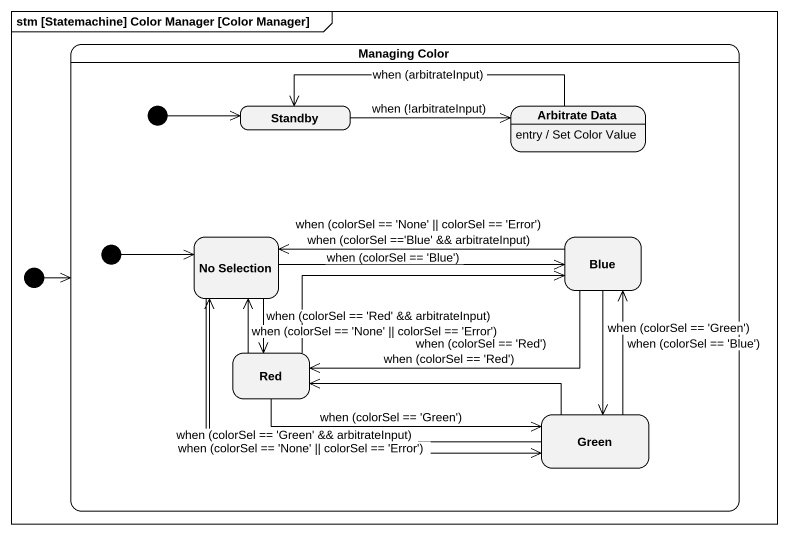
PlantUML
@startuml
mainframe stm [Statemachine] Color Manager [Color Manager]
hide empty description
state "Managing Color" as Managing_Color {
  state initial1 <<start>>
  state Standby
  state "Arbitrate Data" as Arbitrate_Data
  Arbitrate_Data : entry / Set Color Value
  state initial2 <<start>>
  state "No Selection" as No_Selection
  state Blue
  state Red
  state Green
}
[*] -right-> Managing_Color
initial1 -right-> Standby
Standby -right-> Arbitrate_Data : when (!arbitrateInput)
Arbitrate_Data -left-> Standby : when (arbitrateInput)
initial2 -right-> No_Selection
No_Selection -right-> Blue : when (colorSel =='Blue' && arbitrateInput)
No_Selection --> Red : when (colorSel == 'Red' && arbitrateInput)
No_Selection -right-> Green : when (colorSel == 'Green' && arbitrateInput)
Blue -left-> No_Selection : when (colorSel == 'None' || colorSel == 'Error')
Blue -left-> Red : when (colorSel == 'Red')
Blue --> Green : when (colorSel == 'Green')
Red -up-> No_Selection : when (colorSel == 'None' || colorSel == 'Error')
Red -right-> Blue : when (colorSel == 'Blue')
Red -right-> Green : when (colorSel == 'Green')
Green -left-> No_Selection : when (colorSel == 'None' || colorSel == 'Error')
Green -up-> Blue : when (colorSel == 'Blue')
Green -left-> Red : when (colorSel == 'Red')
@enduml
